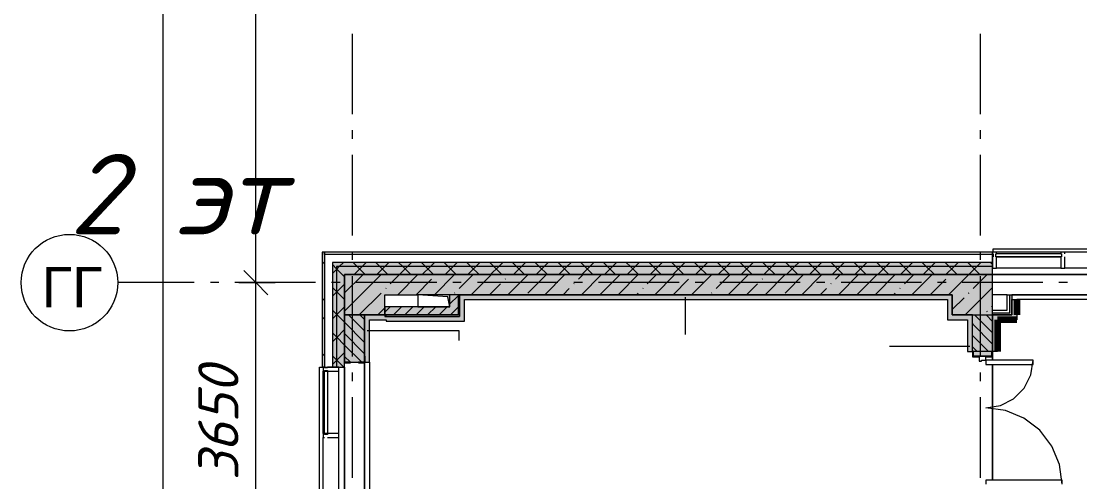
# Model space of a CAD drawing. Header units: millimetres. Extents: x -537608 to 253996, y -217170 to 186033.
# Drawn here: x -372379 to -359227, y -9226 to -3501 of the extents above; entities that cross this region are included whole.
import ezdxf

# ---------------------------------------------------------------- set-up
doc = ezdxf.new("R2010")
doc.units = ezdxf.units.MM
doc.layers.add('16) Лак 1.6м', color=160, linetype='Continuous', lineweight=90)
doc.layers.add('PDF _Геометрия', color=7, linetype='Continuous')
doc.layers.add('PDF _Текст', color=7, linetype='Continuous')
doc.layers.add('PDF _Сплошная заливка', color=7, linetype='Continuous', true_color=0xffffff)
doc.styles.add('PDF ArialMT', font='arial.ttf')
doc.styles.add('PDF ISOCPEUR Italic', font='isocpeui.ttf')

msp = doc.modelspace()

# ---------------------------------------------------------------- hatches: boundary and pattern name
at = {"layer": 'PDF _Сплошная заливка', "transparency": 33554559}
h = msp.add_hatch(color=256, dxfattribs=at)
h.paths.add_polyline_path([(-368638.3734, -56550.6701), (-368611.3754, -56550.6701), (-368611.3754, -47300.6435), (-368638.3734, -47300.6435), (-368638.3734, -56450.6697)], flags=0)
h.paths.add_polyline_path([(-368611.3754, -45600.6428), (-368611.3754, -42500.6661), (-368638.3734, -42500.6661), (-368638.3734, -45600.6428)], flags=0)
h.paths.add_polyline_path([(-368638.3734, -40800.6653), (-368611.3754, -40800.6653), (-368611.3754, -39350.6655), (-368638.3734, -39350.6655), (-368638.3734, -39616.9451)], flags=0)
h.paths.add_polyline_path([(-368638.3734, -37650.6648), (-368611.3754, -37650.6648), (-368611.3754, -36500.6663), (-368638.3734, -36500.6663), (-368638.3734, -36769.0084)], flags=0)
h.paths.add_polyline_path([(-368638.3734, -34800.6655), (-368611.3754, -34800.6655), (-368611.3754, -33500.6643), (-368638.3734, -33500.6643), (-368638.3734, -33921.0738)], flags=0)
h.paths.add_polyline_path([(-368638.3734, -31800.6634), (-368611.3754, -31800.6634), (-368611.3754, -30500.6644), (-368638.3734, -30500.6644), (-368638.3734, -31073.1392)], flags=0)
h.paths.add_polyline_path([(-368611.3754, -28800.6635), (-368611.3754, -27500.6645), (-368638.3734, -27500.6645), (-368638.3734, -28800.6635)], flags=0)
h.paths.add_polyline_path([(-368638.3734, -25800.6636), (-368611.3754, -25800.6636), (-368611.3754, -24500.6624), (-368638.3734, -24500.6624), (-368638.3734, -25377.2701)], flags=0)
h.paths.add_polyline_path([(-368638.3734, -22800.6616), (-368611.3754, -22800.6616), (-368611.3754, -21500.663), (-368638.3734, -21500.663), (-368638.3734, -22529.3344)], flags=0)
h.paths.add_polyline_path([(-368611.3754, -19800.6617), (-368611.3754, -18640.6622), (-368638.3734, -18640.6622), (-368638.3734, -19800.6617)], flags=0)
h.paths.add_polyline_path([(-368611.3754, -16800.6604), (-368611.3754, -15400.66), (-368638.3734, -15400.66), (-368638.3734, -16800.6604)], flags=0)
h.paths.add_polyline_path([(-368638.3734, -13700.6603), (-368611.3754, -13700.6603), (-368611.3754, -12500.6598), (-368638.3734, -12500.6598), (-368638.3734, -12561.5611)], flags=0)
h.paths.add_polyline_path([(-368638.3734, -10800.6587), (-368611.3754, -10800.6587), (-368611.3754, -9500.6585), (-368638.3734, -9500.6585), (-368638.3734, -9713.6267)], flags=0)
h.paths.add_polyline_path([(-368638.3734, -7800.6572), (-368611.3754, -7800.6572), (-368611.3754, -6373.658), (-368638.3734, -6373.658), (-368638.3734, -6865.691)], flags=0)
h = msp.add_hatch(color=256, dxfattribs=at)
h.paths.add_polyline_path([(-368511.375, -56400.6696), (-368461.3748, -56400.6696), (-368461.3748, -47300.6435), (-368511.375, -47300.6435), (-368511.375, -56300.6691)], flags=0)
h.paths.add_polyline_path([(-368461.3748, -45600.6428), (-368461.3748, -42500.6661), (-368511.375, -42500.6661), (-368511.375, -45600.6428)], flags=0)
h.paths.add_polyline_path([(-368461.3748, -40800.6653), (-368461.3748, -39350.6655), (-368511.375, -39350.6655), (-368511.375, -40800.6653)], flags=0)
h.paths.add_polyline_path([(-368461.3748, -37650.6648), (-368461.3748, -36500.6663), (-368511.375, -36500.6663), (-368511.375, -37650.6648)], flags=0)
h.paths.add_polyline_path([(-368461.3748, -34800.6655), (-368461.3748, -33500.6643), (-368511.375, -33500.6643), (-368511.375, -34800.6655)], flags=0)
h.paths.add_polyline_path([(-368461.3748, -31800.6634), (-368461.3748, -30500.6644), (-368511.375, -30500.6644), (-368511.375, -31800.6634)], flags=0)
h.paths.add_polyline_path([(-368461.3748, -28800.6635), (-368461.3748, -27500.6645), (-368511.375, -27500.6645), (-368511.375, -28800.6635)], flags=0)
h.paths.add_polyline_path([(-368461.3748, -25800.6636), (-368461.3748, -24500.6624), (-368511.375, -24500.6624), (-368511.375, -25800.6636)], flags=0)
h.paths.add_polyline_path([(-368511.375, -22800.6616), (-368461.3748, -22800.6616), (-368461.3748, -21500.663), (-368511.375, -21500.663), (-368511.375, -22529.3344)], flags=0)
h.paths.add_polyline_path([(-368511.375, -19800.6617), (-368461.3748, -19800.6617), (-368461.3748, -18640.6622), (-368511.375, -18640.6622), (-368511.375, -19681.3998)], flags=0)
h.paths.add_polyline_path([(-368511.375, -16800.6604), (-368461.3748, -16800.6604), (-368461.3748, -15400.66), (-368511.375, -15400.66), (-368511.375, -15409.4968)], flags=0)
h.paths.add_polyline_path([(-368511.375, -13700.6603), (-368461.3748, -13700.6603), (-368461.3748, -12500.6598), (-368511.375, -12500.6598), (-368511.375, -12561.5611)], flags=0)
h.paths.add_polyline_path([(-368511.375, -10800.6587), (-368461.3748, -10800.6587), (-368461.3748, -9500.6585), (-368511.375, -9500.6585), (-368511.375, -9713.6267)], flags=0)
h.paths.add_polyline_path([(-368511.375, -7800.6572), (-368461.3748, -7800.6572), (-368461.3748, -6500.6571), (-368511.375, -6500.6571), (-368511.375, -6865.691)], flags=0)
h = msp.add_hatch(color=256, dxfattribs=at)
h.paths.add_polyline_path([(-342261.3661, -6550.6573), (-342211.3659, -6550.6573), (-342211.3659, -6500.6571), (-350111.3653, -6500.6571), (-350111.3653, -6550.6573), (-343207.736, -6550.6573)], flags=0)
h.paths.add_polyline_path([(-351111.3695, -6550.6573), (-351111.3695, -6500.6571), (-352446.3735, -6500.6571), (-352446.3735, -6550.6573), (-351168.5261, -6550.6573)], flags=0)
h.paths.add_polyline_path([(-360311.3744, -6550.6573), (-360311.3744, -6500.6571), (-368461.3748, -6500.6571), (-368461.3748, -6550.6573), (-363319.2067, -6550.6573)], flags=0)
h = msp.add_hatch(color=256, dxfattribs=at)
h.paths.add_polyline_path([(-368361.3744, -56300.6691), (-368361.3744, -47300.6435), (-368461.3748, -47300.6435), (-368461.3748, -56300.6691)], flags=0)
h.paths.add_polyline_path([(-368361.3744, -45600.6428), (-368361.3744, -42500.6661), (-368461.3748, -42500.6661), (-368461.3748, -45600.6428)], flags=0)
h.paths.add_polyline_path([(-368361.3744, -40800.6653), (-368361.3744, -39350.6655), (-368461.3748, -39350.6655), (-368461.3748, -40800.6653)], flags=0)
h.paths.add_polyline_path([(-368361.3744, -37650.6648), (-368361.3744, -36500.6663), (-368461.3748, -36500.6663), (-368461.3748, -37650.6648)], flags=0)
h.paths.add_polyline_path([(-368361.3744, -34800.6655), (-368361.3744, -33500.6643), (-368461.3748, -33500.6643), (-368461.3748, -34800.6655)], flags=0)
h.paths.add_polyline_path([(-368361.3744, -31800.6634), (-368361.3744, -30500.6644), (-368461.3748, -30500.6644), (-368461.3748, -31800.6634)], flags=0)
h.paths.add_polyline_path([(-368361.3744, -28800.6635), (-368361.3744, -27500.6645), (-368461.3748, -27500.6645), (-368461.3748, -28800.6635)], flags=0)
h.paths.add_polyline_path([(-368361.3744, -25800.6636), (-368361.3744, -24500.6624), (-368461.3748, -24500.6624), (-368461.3748, -25800.6636)], flags=0)
h.paths.add_polyline_path([(-368461.3748, -22800.6616), (-368361.3744, -22800.6616), (-368361.3744, -21500.663), (-368461.3748, -21500.663), (-368461.3748, -22529.3344)], flags=0)
h.paths.add_polyline_path([(-368461.3748, -19800.6617), (-368361.3744, -19800.6617), (-368361.3744, -18640.6622), (-368461.3748, -18640.6622), (-368461.3748, -19681.3998)], flags=0)
h.paths.add_polyline_path([(-368361.3744, -16800.6604), (-368361.3744, -15400.66), (-368461.3748, -15400.66), (-368461.3748, -16800.6604)], flags=0)
h.paths.add_polyline_path([(-368461.3748, -13700.6603), (-368361.3744, -13700.6603), (-368361.3744, -12500.6598), (-368461.3748, -12500.6598), (-368461.3748, -12561.5611)], flags=0)
h.paths.add_polyline_path([(-368361.3744, -10800.6587), (-368361.3744, -9500.6585), (-368461.3748, -9500.6585), (-368461.3748, -10800.6587)], flags=0)
h.paths.add_polyline_path([(-368461.3748, -7800.6572), (-368361.3744, -7800.6572), (-368361.3744, -6550.6573), (-368461.3748, -6550.6573), (-368461.3748, -6865.691)], flags=0)
h = msp.add_hatch(color=256, dxfattribs=at)
h.paths.add_polyline_path([(-342361.3666, -6650.6577), (-342261.3661, -6650.6577), (-342261.3661, -6550.6573), (-350111.3653, -6550.6573), (-350111.3653, -6650.6577), (-343207.736, -6650.6577)], flags=0)
h.paths.add_polyline_path([(-351811.3725, -6650.6577), (-351111.3695, -6650.6577), (-351111.3695, -6550.6573), (-352446.3735, -6550.6573), (-352446.3735, -6650.6577), (-352425.4899, -6650.6577)], flags=0)
h.paths.add_polyline_path([(-360311.3744, -6650.6577), (-360311.3744, -6550.6573), (-368361.3744, -6550.6573), (-368361.3744, -6650.6577), (-363319.2067, -6650.6577)], flags=0)
for points in [[(-368347.0787, -7150.6582), (-367861.3722, -7150.6582), (-367861.3722, -6650.6577), (-368361.3744, -6650.6577), (-368361.3744, -7150.6582)], [(-361643.2523, -6900.6582), (-360811.3679, -6900.6582), (-360811.3679, -6650.6577), (-367861.3722, -6650.6577), (-367861.3722, -6900.6582), (-363319.2067, -6900.6582)], [(-360805.2708, -7150.6582), (-360311.3744, -7150.6582), (-360311.3744, -6650.6577), (-360811.3679, -6650.6577), (-360811.3679, -7150.6582)], [(-366951.37, -7150.6582), (-366951.37, -6900.6582), (-367051.3705, -6900.6582), (-367051.3705, -7150.6582), (-367028.9281, -7150.6582)], [(-367509.0972, -7150.6582), (-367051.3705, -7150.6582), (-367051.3705, -7050.6578), (-367861.3722, -7050.6578), (-367861.3722, -7150.6582)], [(-366951.37, -7170.6581), (-366951.37, -7150.6582), (-367861.3722, -7150.6582), (-367861.3722, -7170.6581), (-367051.3705, -7170.6581)]]:
    msp.add_hatch(color=256, dxfattribs=at).paths.add_polyline_path(points)
at = {"layer": 'PDF _Сплошная заливка', "true_color": 0xff7d7d, "transparency": 33554559}
for points in [[(-360871.375, -6960.6578), (-360811.3679, -6960.6578), (-360811.3679, -6900.6582), (-366931.3734, -6900.6582), (-366931.3734, -6960.6578), (-361643.2523, -6960.6578)], [(-367843.873, -7230.6577), (-366871.3748, -7230.6577), (-366871.3748, -7170.6581), (-367843.873, -7170.6581), (-367843.873, -7210.6584)], [(-360621.374, -7210.6584), (-360561.3754, -7210.6584), (-360561.3754, -7150.6582), (-360811.3679, -7150.6582), (-360811.3679, -7210.6584), (-360805.2708, -7210.6584)]]:
    msp.add_hatch(color=11, dxfattribs=at).paths.add_polyline_path(points)
at = {"layer": 'PDF _Сплошная заливка', "transparency": 33554559}
h = msp.add_hatch(color=256, dxfattribs=at)
h.paths.add_polyline_path([(-368361.3744, -48560.6688), (-368111.3732, -48560.6688), (-368111.3732, -48550.6683), (-368361.3744, -48550.6683)], flags=0)
h.paths.add_polyline_path([(-368361.3744, -48050.6683), (-368111.3732, -48050.6683), (-368111.3732, -47360.6679), (-368361.3744, -47360.6679)], flags=0)
h.paths.add_polyline_path([(-368361.3744, -45540.6679), (-368111.3732, -45540.6679), (-368111.3732, -44200.6669), (-368361.3744, -44200.6669), (-368361.3744, -45312.8143)], flags=0)
h.paths.add_polyline_path([(-368111.3732, -44165.6663), (-368111.3732, -42560.6668), (-368361.3744, -42560.6668), (-368361.3744, -44165.6663), (-368347.0787, -44165.6663)], flags=0)
h.paths.add_polyline_path([(-368361.3744, -40740.6668), (-368111.3732, -40740.6668), (-368111.3732, -39410.6663), (-368361.3744, -39410.6663), (-368361.3744, -39616.9451)], flags=0)
h.paths.add_polyline_path([(-368361.3744, -37590.6662), (-368111.3732, -37590.6662), (-368111.3732, -36560.6648), (-368361.3744, -36560.6648), (-368361.3744, -36769.0084)], flags=0)
h.paths.add_polyline_path([(-368361.3744, -34740.6648), (-368111.3732, -34740.6648), (-368111.3732, -33560.6649), (-368361.3744, -33560.6649), (-368361.3744, -33921.0738)], flags=0)
h.paths.add_polyline_path([(-368111.3732, -31740.6649), (-368111.3732, -30560.665), (-368361.3744, -30560.665), (-368361.3744, -31740.6649), (-368347.0787, -31740.6649)], flags=0)
h.paths.add_polyline_path([(-368111.3732, -28740.665), (-368111.3732, -27560.663), (-368361.3744, -27560.663), (-368361.3744, -28740.665), (-368347.0787, -28740.665)], flags=0)
h.paths.add_polyline_path([(-368111.3732, -25740.6629), (-368111.3732, -24560.6631), (-368361.3744, -24560.6631), (-368361.3744, -25740.6629), (-368347.0787, -25740.6629)], flags=0)
h.paths.add_polyline_path([(-368111.3732, -22740.662), (-368111.3732, -22150.6621), (-368361.3744, -22150.6621), (-368361.3744, -22740.662), (-368347.0787, -22740.662)], flags=0)
h.paths.add_polyline_path([(-368361.3744, -21650.6621), (-368111.3732, -21650.6621), (-368111.3732, -21560.6616), (-368361.3744, -21560.6616)], flags=0)
h.paths.add_polyline_path([(-368361.3744, -19740.6621), (-368111.3732, -19740.6621), (-368111.3732, -19150.661), (-368361.3744, -19150.661), (-368361.3744, -19681.3998)], flags=0)
h.paths.add_polyline_path([(-368111.3732, -18650.6605), (-368111.3732, -18560.6611), (-368361.3744, -18560.6611), (-368361.3744, -18650.6605), (-368323.2412, -18650.6605)], flags=0)
h.paths.add_polyline_path([(-368111.3732, -16740.6608), (-368111.3732, -16151.0078), (-368361.3744, -16151.0078), (-368361.3744, -16740.6608), (-368347.0787, -16740.6608)], flags=0)
h.paths.add_polyline_path([(-368111.3732, -15651.0081), (-368111.3732, -15520.6607), (-368361.3744, -15520.6607), (-368361.3744, -15651.0081), (-368314.1729, -15651.0081)], flags=0)
h.paths.add_polyline_path([(-368347.0787, -15485.6612), (-368111.3732, -15485.6612), (-368111.3732, -15460.6611), (-368361.3744, -15460.6611), (-368361.3744, -15485.6612)], flags=0)
h.paths.add_polyline_path([(-368347.0787, -13640.6599), (-368111.3732, -13640.6599), (-368111.3732, -12560.6594), (-368361.3744, -12561.5611), (-368361.3744, -13640.6599)], flags=0)
h.paths.add_polyline_path([(-368347.0787, -10740.6591), (-368111.3732, -10740.6591), (-368111.3732, -10035.6594), (-368361.3744, -10035.6594), (-368361.3744, -10740.6591)], flags=0)
h.paths.add_polyline_path([(-368361.3744, -10000.6582), (-368111.3732, -10000.6582), (-368111.3732, -9560.659), (-368361.3744, -9560.659), (-368361.3744, -9713.6267)], flags=0)
h.paths.add_polyline_path([(-368111.3732, -7740.6576), (-368111.3732, -7150.6582), (-368361.3744, -7150.6582), (-368361.3744, -7740.6576), (-368347.0787, -7740.6576)], flags=0)
at = {"layer": 'PDF _Сплошная заливка', "true_color": 0xff7d7d, "transparency": 33554559}
h = msp.add_hatch(color=11, dxfattribs=at)
h.paths.add_polyline_path([(-360621.374, -9807.7011), (-360561.3754, -9807.7011), (-360561.3754, -9365.6586), (-360621.374, -9365.6586), (-360621.374, -9747.7007)], flags=0)
h.paths.add_polyline_path([(-360561.3754, -7605.6587), (-360561.3754, -7210.6584), (-360621.374, -7210.6584), (-360621.374, -7605.6587)], flags=0)
at = {"layer": 'PDF _Сплошная заливка', "transparency": 33554559}
h = msp.add_hatch(color=256, dxfattribs=at)
h.paths.add_polyline_path([(-360476.3682, -44350.6675), (-360311.3744, -44350.6675), (-360311.3744, -44200.6669), (-360561.3754, -44200.6669), (-360561.3754, -44350.6675)], flags=0)
h.paths.add_polyline_path([(-360396.373, -43500.6661), (-360311.3744, -43500.6661), (-360311.3744, -43305.6665), (-360561.3754, -43305.6665), (-360561.3754, -43500.6661), (-360476.3682, -43500.6661)], flags=0)
h.paths.add_polyline_path([(-360311.3744, -42605.6679), (-360311.3744, -41814.6659), (-360561.3754, -41814.6659), (-360561.3754, -42605.6679), (-360396.373, -42605.6679)], flags=0)
h.paths.add_polyline_path([(-360386.28, -40614.6673), (-360311.3744, -40614.6673), (-360311.3744, -40450.666), (-360561.3754, -40450.666), (-360561.3754, -40614.6673)], flags=0)
h.paths.add_polyline_path([(-360561.3754, -39950.666), (-360311.3744, -39950.666), (-360311.3744, -38814.666), (-360561.3754, -38814.666), (-360561.3754, -39616.9451)], flags=0)
h.paths.add_polyline_path([(-360476.3682, -38114.6652), (-360311.3744, -38114.6652), (-360311.3744, -37935.6664), (-360561.3754, -37935.6664), (-360561.3754, -38114.6652)], flags=0)
h.paths.add_polyline_path([(-360561.3754, -37235.6656), (-360311.3744, -37235.6656), (-360311.3744, -37150.6648), (-360561.3754, -37150.6648), (-360561.3754, -37155.6661)], flags=0)
h.paths.add_polyline_path([(-360381.3713, -34890.6654), (-360311.3744, -34888.6653), (-360311.3744, -31150.6649), (-360561.3754, -31150.6649), (-360559.3689, -34888.6653), (-360491.37, -34890.6654)], flags=0)
h.paths.add_polyline_path([(-360311.3744, -30650.665), (-360311.3744, -28150.6629), (-360561.3754, -28150.6629), (-360561.3754, -30650.665)], flags=0)
h.paths.add_polyline_path([(-360311.3744, -27650.6629), (-360311.3744, -22150.6621), (-360561.3754, -22150.6621), (-360561.3754, -27650.6629), (-360441.1028, -27650.6629)], flags=0)
h.paths.add_polyline_path([(-360311.3744, -21650.6621), (-360311.3744, -19150.661), (-360561.3754, -19150.661), (-360561.3754, -21650.6621), (-360528.5731, -21650.6621)], flags=0)
h.paths.add_polyline_path([(-360551.3685, -16890.6606), (-360311.3744, -16888.6605), (-360311.3744, -16151.0078), (-360561.3754, -16151.0078), (-360559.3689, -16888.6605), (-360551.3685, -16888.6605)], flags=0)
h.paths.add_polyline_path([(-360311.3744, -15651.0081), (-360311.3744, -10650.6589), (-360561.3754, -10650.6589), (-360561.3754, -15651.0081)], flags=0)
h.paths.add_polyline_path([(-360311.3744, -10150.6589), (-360313.3724, -9367.6587), (-360561.3754, -9367.6587), (-360561.3754, -10150.6589)], flags=0)
h.paths.add_polyline_path([(-360491.37, -7605.6587), (-360311.3744, -7603.6576), (-360311.3744, -7150.6582), (-360561.3754, -7150.6582), (-360559.3689, -7603.6576), (-360551.3685, -7605.6587)], flags=0)
at = {"layer": 'PDF _Сплошная заливка', "true_color": 0xff7d7d, "transparency": 33554559}
h = msp.add_hatch(color=11, dxfattribs=at)
h.paths.add_polyline_path([(-360311.3744, -18740.661), (-360251.3758, -18740.661), (-360251.3758, -18650.6605), (-360311.3744, -18650.6605)], flags=0)
h.paths.add_polyline_path([(-360251.3758, -16890.6606), (-360251.3758, -9365.6586), (-360311.3744, -9365.6586), (-360311.3744, -16890.6606)], flags=0)
h.paths.add_polyline_path([(-360311.3744, -7605.6587), (-360251.3758, -7605.6587), (-360251.3758, -7150.6582), (-360311.3744, -7150.6582), (-360311.3744, -7577.6752)], flags=0)

# ---------------------------------------------------------------- linework, layer by layer
at = {"layer": '16) Лак 1.6м'}
for p, q in [((-360010.2536, -6960.6578), (-360010.2536, -7150.6582)), ((-360010.2536, -7210.6584), (-360251.3758, -7210.6584)), ((-360251.3758, -7210.6584), (-360251.3758, -7605.6587))]:
    msp.add_line(p, q, dxfattribs=at)
at = {"layer": 'PDF _Геометрия', "lineweight": 9}
for p, q in [((-370615.5866, -56440.6714), (-370615.5866, 31439.3502)), ((-369463.377, -6750.6576), (-369463.377, 899.3449)), ((-368611.3754, -6373.658), (-368638.3734, -6373.658)), ((-368638.3734, -6373.658), (-368638.3734, -7800.6572)), ((-368511.375, -6373.658), (-368611.3754, -6373.658)), ((-368611.3754, -6400.6582), (-368611.3754, -6373.658)), ((-368611.3754, -6373.658), (-368611.3754, -6400.6582)), ((-368511.375, -6400.6582), (-368611.3754, -6400.6582)), ((-368611.3754, -6400.6582), (-368611.3754, -7800.6572)), ((-368461.3748, -6373.658), (-368511.375, -6373.658)), ((-368361.3744, -6400.6582), (-368511.375, -6400.6582)), ((-368361.3744, -6373.658), (-368461.3748, -6373.658)), ((-360311.3744, -6373.658), (-368361.3744, -6373.658)), ((-360311.3744, -6400.6582), (-368361.3744, -6400.6582)), ((-360311.3744, -6400.6582), (-360311.3744, -6373.658)), ((-360261.3742, -6373.658), (-360311.3744, -6373.658)), ((-360311.3744, -6373.658), (-360311.3744, -6390.6572)), ((-360311.3744, -6390.6572), (-360301.3675, -6390.6572)), ((-360311.3744, -6500.6571), (-360311.3744, -6400.6582)), ((-360301.3675, -6430.6575), (-360311.3744, -6430.6575)), ((-360311.3744, -6430.6575), (-360311.3744, -6570.6577)), ((-360301.3675, -6390.6572), (-360301.3675, -6430.6575)), ((-360271.3725, -6390.6572), (-360261.3742, -6390.6572)), ((-360271.3725, -6430.6575), (-360271.3725, -6390.6572)), ((-360261.3742, -6430.6575), (-360271.3725, -6430.6575)), ((-359462.4817, -6373.658), (-360261.3742, -6373.658)), ((-360261.3742, -6390.6572), (-360261.3742, -6373.658)), ((-359462.4817, -6390.6572), (-360261.3742, -6390.6572)), ((-360261.3742, -6570.6577), (-360261.3742, -6430.6575)), ((-359412.4815, -6373.658), (-359462.4817, -6373.658)), ((-359462.4817, -6373.658), (-359462.4817, -6390.6572)), ((-359462.4817, -6390.6572), (-359452.4834, -6390.6572)), ((-359452.4834, -6430.6575), (-359462.4817, -6430.6575)), ((-359462.4817, -6430.6575), (-359462.4817, -6570.6577)), ((-359452.4834, -6390.6572), (-359452.4834, -6430.6575)), ((-358588.5974, -6373.658), (-359412.4815, -6373.658)), ((-359412.4815, -6390.6572), (-359412.4815, -6373.658)), ((-359412.4815, -6570.6577), (-359412.4815, -6430.6575)), ((-368461.3748, -6500.6571), (-368511.375, -6500.6571)), ((-368511.375, -6500.6571), (-368511.375, -7800.6572)), ((-368461.3748, -6576.8651), (-368511.375, -6526.8649)), ((-368361.3744, -6500.6571), (-368461.3748, -6500.6571)), ((-368461.3748, -6585.6971), (-368426.3333, -6550.6573)), ((-368361.3744, -6550.6573), (-368461.3748, -6550.6573)), ((-368461.3748, -6550.6573), (-368461.3748, -7800.6572)), ((-368426.3333, -6550.6573), (-368376.3331, -6500.6571)), ((-360311.3744, -6500.6571), (-368361.3744, -6500.6571)), ((-360311.3744, -6550.6573), (-368361.3744, -6550.6573)), ((-368204.7426, -6550.6573), (-368254.7428, -6500.6571)), ((-368243.4958, -6650.6577), (-368143.4954, -6550.6573)), ((-368104.7421, -6650.6577), (-368204.7426, -6550.6573)), ((-368143.4954, -6550.6573), (-368093.4952, -6500.6571)), ((-367921.896, -6550.6573), (-367971.8963, -6500.6571)), ((-367960.6492, -6650.6577), (-367860.6488, -6550.6573)), ((-367821.8956, -6650.6577), (-367921.896, -6550.6573)), ((-367860.6488, -6550.6573), (-367810.6486, -6500.6571)), ((-367639.0495, -6550.6573), (-367689.0497, -6500.6571)), ((-367677.8027, -6650.6577), (-367577.8023, -6550.6573)), ((-367539.0491, -6650.6577), (-367639.0495, -6550.6573)), ((-367577.8023, -6550.6573), (-367527.8021, -6500.6571)), ((-367356.2116, -6550.6573), (-367406.2118, -6500.6571)), ((-367394.9647, -6650.6577), (-367294.9644, -6550.6573)), ((-367256.2111, -6650.6577), (-367356.2116, -6550.6573)), ((-367294.9644, -6550.6573), (-367244.9642, -6500.6571)), ((-367073.3651, -6550.6573), (-367123.3653, -6500.6571)), ((-367112.1182, -6650.6577), (-367012.1178, -6550.6573)), ((-366973.3646, -6650.6577), (-367073.3651, -6550.6573)), ((-367012.1178, -6550.6573), (-366962.1176, -6500.6571)), ((-366790.5271, -6550.6573), (-366840.5273, -6500.6571)), ((-366829.2803, -6650.6577), (-366729.2799, -6550.6573)), ((-366690.5267, -6650.6577), (-366790.5271, -6550.6573)), ((-366729.2799, -6550.6573), (-366679.2797, -6500.6571)), ((-366507.6806, -6550.6573), (-366557.6808, -6500.6571)), ((-366546.4337, -6650.6577), (-366446.4333, -6550.6573)), ((-366407.6801, -6650.6577), (-366507.6806, -6550.6573)), ((-366446.4333, -6550.6573), (-366396.4331, -6500.6571)), ((-366224.8427, -6550.6573), (-366274.8429, -6500.6571)), ((-366263.5958, -6650.6577), (-366163.5954, -6550.6573)), ((-366124.8422, -6650.6577), (-366224.8427, -6550.6573)), ((-366163.5954, -6550.6573), (-366113.5952, -6500.6571)), ((-365941.9961, -6550.6573), (-365991.9963, -6500.6571)), ((-365980.7493, -6650.6577), (-365880.7488, -6550.6573)), ((-365841.9957, -6650.6577), (-365941.9961, -6550.6573)), ((-365880.7488, -6550.6573), (-365830.7486, -6500.6571)), ((-365659.1496, -6550.6573), (-365709.1498, -6500.6571)), ((-365697.9027, -6650.6577), (-365597.9023, -6550.6573)), ((-365559.1578, -6650.6577), (-365659.1496, -6550.6573)), ((-365597.9023, -6550.6573), (-365547.9107, -6500.6571)), ((-365376.3117, -6550.6573), (-365426.3119, -6500.6571)), ((-365415.0648, -6650.6577), (-365315.0644, -6550.6573)), ((-365276.3112, -6650.6577), (-365376.3117, -6550.6573)), ((-365315.0644, -6550.6573), (-365265.0641, -6500.6571)), ((-365093.4651, -6550.6573), (-365143.4653, -6500.6571)), ((-365132.2183, -6650.6577), (-365032.2178, -6550.6573)), ((-364993.4647, -6650.6577), (-365093.4651, -6550.6573)), ((-365032.2178, -6550.6573), (-364982.2176, -6500.6571)), ((-364810.6272, -6550.6573), (-364860.6274, -6500.6571)), ((-364849.3803, -6650.6577), (-364749.3799, -6550.6573)), ((-364710.6268, -6650.6577), (-364810.6272, -6550.6573)), ((-364749.3799, -6550.6573), (-364699.3797, -6500.6571)), ((-364527.7806, -6550.6573), (-364577.7808, -6500.6571)), ((-364566.5338, -6650.6577), (-364466.5334, -6550.6573)), ((-364427.7802, -6650.6577), (-364527.7806, -6550.6573)), ((-364466.5334, -6550.6573), (-364416.5331, -6500.6571)), ((-364244.9427, -6550.6573), (-364294.9429, -6500.6571)), ((-364283.6959, -6650.6577), (-364183.6954, -6550.6573)), ((-364144.9423, -6650.6577), (-364244.9427, -6550.6573)), ((-364183.6954, -6550.6573), (-364133.6952, -6500.6571)), ((-363962.0961, -6550.6573), (-364012.0963, -6500.6571)), ((-364000.8493, -6650.6577), (-363900.8489, -6550.6573)), ((-363862.0957, -6650.6577), (-363962.0961, -6550.6573)), ((-363900.8489, -6550.6573), (-363850.8487, -6500.6571)), ((-363679.2582, -6550.6573), (-363729.2584, -6500.6571)), ((-363718.0114, -6650.6577), (-363618.011, -6550.6573)), ((-363579.2578, -6650.6577), (-363679.2582, -6550.6573)), ((-363618.011, -6550.6573), (-363568.0108, -6500.6571)), ((-363396.4116, -6550.6573), (-363446.4119, -6500.6571)), ((-363435.1649, -6650.6577), (-363335.1644, -6550.6573)), ((-363296.4113, -6650.6577), (-363396.4116, -6550.6573)), ((-363335.1644, -6550.6573), (-363285.1642, -6500.6571)), ((-363113.5651, -6550.6573), (-363163.5653, -6500.6571)), ((-363152.3183, -6650.6577), (-363052.3179, -6550.6573)), ((-363013.5647, -6650.6577), (-363113.5651, -6550.6573)), ((-363052.3179, -6550.6573), (-363002.3177, -6500.6571)), ((-362830.7272, -6550.6573), (-362880.7274, -6500.6571)), ((-362869.4804, -6650.6577), (-362769.48, -6550.6573)), ((-362730.7268, -6650.6577), (-362830.7272, -6550.6573)), ((-362769.48, -6550.6573), (-362719.4798, -6500.6571)), ((-362547.8807, -6550.6573), (-362597.8809, -6500.6571)), ((-362586.6339, -6650.6577), (-362486.6334, -6550.6573)), ((-362447.8802, -6650.6577), (-362547.8807, -6550.6573)), ((-362486.6334, -6550.6573), (-362436.6332, -6500.6571)), ((-362265.0427, -6550.6573), (-362315.0429, -6500.6571)), ((-362303.7959, -6650.6577), (-362203.7955, -6550.6573)), ((-362165.0423, -6650.6577), (-362265.0427, -6550.6573)), ((-362203.7955, -6550.6573), (-362153.7953, -6500.6571)), ((-361982.1962, -6550.6573), (-362032.1964, -6500.6571)), ((-362020.9494, -6650.6577), (-361920.949, -6550.6573)), ((-361882.1957, -6650.6577), (-361982.1962, -6550.6573)), ((-361920.949, -6550.6573), (-361870.9488, -6500.6571)), ((-361699.3583, -6550.6573), (-361749.3585, -6500.6571)), ((-361738.1114, -6650.6577), (-361638.1111, -6550.6573)), ((-361599.3578, -6650.6577), (-361699.3583, -6550.6573)), ((-361638.1111, -6550.6573), (-361588.1108, -6500.6571)), ((-361416.5117, -6550.6573), (-361466.512, -6500.6571)), ((-361455.2649, -6650.6577), (-361355.2645, -6550.6573)), ((-361316.5113, -6650.6577), (-361416.5117, -6550.6573)), ((-361355.2645, -6550.6573), (-361305.2643, -6500.6571)), ((-361133.6652, -6550.6573), (-361183.6654, -6500.6571)), ((-361172.4183, -6650.6577), (-361072.4179, -6550.6573)), ((-361033.6734, -6650.6577), (-361133.6652, -6550.6573)), ((-361072.4179, -6550.6573), (-361022.4264, -6500.6571)), ((-360850.8273, -6550.6573), (-360900.8275, -6500.6571)), ((-360889.5804, -6650.6577), (-360789.58, -6550.6573)), ((-360750.8268, -6650.6577), (-360850.8273, -6550.6573)), ((-360789.58, -6550.6573), (-360739.5798, -6500.6571)), ((-360567.9807, -6550.6573), (-360617.981, -6500.6571)), ((-360606.7339, -6650.6577), (-360506.7334, -6550.6573)), ((-360467.9803, -6650.6577), (-360567.9807, -6550.6573)), ((-360506.7334, -6550.6573), (-360456.7333, -6500.6571)), ((-360311.3744, -6524.4273), (-360335.143, -6500.6571)), ((-360311.3744, -6550.6573), (-360311.3744, -6500.6571)), ((-360311.3744, -6650.6577), (-360311.3744, -6550.6573)), ((-360311.3744, -6570.6577), (-360261.3742, -6570.6577)), ((-359462.4817, -6570.6577), (-360261.3742, -6570.6577)), ((-359462.4817, -6570.6577), (-359412.4815, -6570.6577)), ((-358588.5974, -6570.6577), (-359412.4815, -6570.6577)), ((-368511.375, -6635.6973), (-368461.3748, -6585.6971)), ((-368361.3744, -6676.8667), (-368461.3748, -6576.8651)), ((-368361.3744, -7106.2261), (-367905.8092, -6650.6577)), ((-368361.3744, -7800.6572), (-368361.3744, -6650.6577)), ((-368361.3744, -6650.6577), (-360311.3744, -6650.6577)), ((-367861.3722, -6650.6577), (-368361.3744, -6650.6577)), ((-368361.3744, -6650.6577), (-368361.3744, -7150.6582)), ((-368361.3744, -6878.127), (-368135.3313, -6652.0878)), ((-360811.3679, -6650.6577), (-367861.3722, -6650.6577)), ((-367793.1839, -6766.1373), (-367677.708, -6650.6577)), ((-367699.6078, -6900.6582), (-367449.6067, -6650.6577)), ((-367243.414, -6900.6582), (-366993.4129, -6650.6577)), ((-367222.9437, -6652.0878), (-367221.5141, -6650.6577)), ((-366937.815, -6823.1621), (-366765.3117, -6650.6577)), ((-366787.2116, -6900.6582), (-366537.2105, -6650.6577)), ((-366367.5663, -6709.112), (-366362.8298, -6704.3712)), ((-366331.0178, -6900.6582), (-366081.0167, -6650.6577)), ((-366310.5474, -6652.0878), (-366309.1179, -6650.6577)), ((-366082.4462, -6880.1858), (-365852.9155, -6650.6577)), ((-365874.8239, -6900.6582), (-365624.8229, -6650.6577)), ((-365455.1787, -6709.112), (-365396.7216, -6650.6577)), ((-365418.6215, -6900.6582), (-365168.6204, -6650.6577)), ((-365190.5203, -6900.6582), (-364941.9574, -6652.0878)), ((-364962.4276, -6900.6582), (-364712.4266, -6650.6577)), ((-364599.8099, -6766.1373), (-364484.3254, -6650.6577)), ((-364506.2253, -6900.6582), (-364256.2328, -6650.6577)), ((-364050.0314, -6900.6582), (-363800.0304, -6650.6577)), ((-364029.5611, -6652.0878), (-364028.1315, -6650.6577)), ((-363744.4325, -6823.1621), (-363571.9292, -6650.6577)), ((-363593.8376, -6900.6582), (-363343.8365, -6650.6577)), ((-363174.1923, -6709.112), (-363169.4472, -6704.3712)), ((-363137.6352, -6900.6582), (-362887.6341, -6650.6577)), ((-363117.1649, -6652.0878), (-363115.7353, -6650.6577)), ((-362889.0637, -6880.1858), (-362659.5415, -6650.6577)), ((-362681.4413, -6900.6582), (-362431.4403, -6650.6577)), ((-362261.7961, -6709.112), (-362203.339, -6650.6577)), ((-362225.2389, -6900.6582), (-361975.2464, -6650.6577)), ((-361997.1463, -6900.6582), (-361748.5748, -6652.0878)), ((-361769.0451, -6900.6582), (-361519.044, -6650.6577)), ((-361406.4273, -6766.1373), (-361290.9514, -6650.6577)), ((-361312.8513, -6900.6582), (-361062.8502, -6650.6577)), ((-360836.1785, -6652.0878), (-360834.749, -6650.6577)), ((-360811.3679, -6855.3783), (-360606.6478, -6650.6577)), ((-360311.3744, -6650.6577), (-360811.3679, -6650.6577)), ((-360551.0585, -6823.1621), (-360378.5552, -6650.6577)), ((-360323.8959, -6650.6577), (-360311.3744, -6638.1355)), ((-356311.3745, -6650.6577), (-360311.3744, -6650.6577)), ((-360311.3744, -6650.6577), (-356311.3745, -6650.6577)), ((-360311.3744, -7150.6582), (-360311.3744, -6650.6577)), ((-369675.5119, -6750.6576), (-369463.377, -6750.6576)), ((-369463.377, -10400.6592), (-369463.377, -6750.6576)), ((-369463.377, -6750.6576), (-369223.3829, -6750.6576)), ((-368461.3748, -6859.7091), (-368511.375, -6809.7088)), ((-368461.3748, -6868.5388), (-368361.3744, -6768.54)), ((-367850.2113, -6823.1621), (-367845.4661, -6818.4196)), ((-367471.5066, -6900.6582), (-367279.9625, -6709.112)), ((-366559.119, -6900.6582), (-366424.5938, -6766.1373)), ((-365646.7227, -6900.6582), (-365569.225, -6823.1621)), ((-365512.1975, -6766.1373), (-365507.461, -6761.3955)), ((-364656.8287, -6823.1621), (-364652.0922, -6818.4196)), ((-364278.1326, -6900.6582), (-364086.5886, -6709.112)), ((-363365.7364, -6900.6582), (-363231.2112, -6766.1373)), ((-362453.3402, -6900.6582), (-362375.8424, -6823.1621)), ((-362318.8235, -6766.1373), (-362314.0785, -6761.3955)), ((-361463.4548, -6823.1621), (-361458.7096, -6818.4196)), ((-361084.7501, -6900.6582), (-360893.206, -6709.112)), ((-360650.4561, -7150.6582), (-360311.3744, -6811.576)), ((-368511.375, -6918.539), (-368461.3748, -6868.5388)), ((-368361.3744, -6959.7084), (-368461.3748, -6859.7091)), ((-368177.7101, -7150.6582), (-367907.2388, -6880.1858)), ((-367861.3722, -7150.6582), (-367861.3722, -6900.6582)), ((-367861.3722, -6900.6582), (-367451.3722, -6900.6582)), ((-366951.37, -6900.6582), (-367051.3705, -6900.6582)), ((-367051.3705, -7014.1749), (-366951.37, -6914.1744)), ((-366994.8425, -6880.1858), (-366990.0974, -6875.445)), ((-366931.3734, -6900.6582), (-366951.37, -6900.6582)), ((-366951.37, -6900.6582), (-366951.37, -7150.6582)), ((-366931.3734, -7170.6581), (-366931.3734, -6900.6582)), ((-366931.3734, -6900.6582), (-360811.3679, -6900.6582)), ((-360811.3679, -6900.6582), (-366931.3734, -6900.6582)), ((-366931.3734, -6900.6582), (-366931.3734, -6960.6578)), ((-366931.3734, -6960.6578), (-366931.3734, -7170.6581)), ((-366871.3748, -7170.6581), (-366871.3748, -6960.6578)), ((-366871.3748, -6960.6578), (-360871.375, -6960.6578)), ((-364734.3264, -6900.6582), (-364713.8562, -6880.1858)), ((-364128.9501, -6930.6586), (-364128.9501, -7396.8076)), ((-363801.4599, -6880.1858), (-363796.7234, -6875.445)), ((-361540.9439, -6900.6582), (-361520.4736, -6880.1858)), ((-360871.375, -6960.6578), (-360871.375, -7210.6584)), ((-360856.6488, -6900.6582), (-360811.3679, -6855.3783)), ((-360811.3679, -6900.6582), (-360811.3679, -7150.6582)), ((-360811.3679, -6960.6578), (-360811.3679, -6900.6582)), ((-360811.3679, -7083.4763), (-360665.1048, -6937.2111)), ((-360811.3679, -7150.6582), (-360811.3679, -6960.6578)), ((-360608.0774, -6880.1858), (-360603.3408, -6875.445)), ((-360130.2592, -6900.6582), (-360311.3744, -6900.6582)), ((-360130.2592, -6900.6582), (-360095.2522, -6900.6582)), ((-360130.2592, -7090.6586), (-360130.2592, -6900.6582)), ((-360095.2522, -6900.6582), (-360070.2521, -6900.6582)), ((-360095.2522, -7125.6581), (-360095.2522, -6900.6582)), ((-356531.372, -6900.6582), (-360070.2521, -6900.6582)), ((-360070.2521, -6900.6582), (-356531.372, -6900.6582)), ((-360070.2521, -6900.6582), (-360070.2521, -7150.6582)), ((-360070.2521, -7150.6582), (-360070.2521, -6960.6578)), ((-360070.2521, -6960.6578), (-360010.2536, -6960.6578)), ((-356591.3706, -6960.6578), (-360010.2536, -6960.6578)), ((-368461.3748, -7142.5513), (-368511.375, -7092.5511)), ((-368461.3748, -7151.3832), (-368361.3744, -7051.3828)), ((-367949.6089, -7150.6582), (-367861.3722, -7062.4226)), ((-367861.3722, -7117.0678), (-367794.9665, -7050.6578)), ((-367051.3705, -7050.6578), (-367861.3722, -7050.6578)), ((-367861.3722, -7050.6578), (-367861.3722, -7150.6582)), ((-367753.5436, -7150.6582), (-367653.5432, -7050.6578)), ((-367612.1203, -7150.6582), (-367512.1199, -7050.6578)), ((-367470.6971, -7150.6582), (-367370.6967, -7050.6578)), ((-367329.2738, -7150.6582), (-367229.282, -7050.6578)), ((-367187.8591, -7150.6582), (-367087.8587, -7050.6578)), ((-367046.4359, -7150.6582), (-366951.37, -7055.5967)), ((-360322.9573, -7051.2606), (-360311.3744, -7039.6739)), ((-360311.3744, -7125.6581), (-360311.3744, -7090.6586)), ((-360311.3744, -7090.6586), (-360130.2592, -7090.6586)), ((-368511.375, -7201.3834), (-368461.3748, -7151.3832)), ((-368361.3744, -7242.5517), (-368461.3748, -7142.5513)), ((-368111.3732, -7150.6582), (-368361.3744, -7150.6582)), ((-368361.3744, -7150.6582), (-368361.3744, -7740.6576)), ((-368361.3744, -7150.6582), (-367861.3722, -7150.6582)), ((-368111.3732, -7351.1306), (-368311.8478, -7150.6582)), ((-368111.3732, -7209.7084), (-368170.4245, -7150.6582)), ((-368111.3732, -7740.6576), (-368111.3732, -7150.6582)), ((-368051.3748, -7150.6582), (-368111.3732, -7150.6582)), ((-368111.3732, -7150.6582), (-368111.3732, -7740.6576)), ((-367843.873, -7150.6582), (-368051.3748, -7150.6582)), ((-368051.3748, -7740.6576), (-368051.3748, -7210.6584)), ((-368051.3748, -7210.6584), (-367843.873, -7210.6584)), ((-367861.3722, -7150.6582), (-367861.3722, -7170.6581)), ((-367051.3705, -7150.6582), (-367861.3722, -7150.6582)), ((-367861.3722, -7170.6581), (-367051.3705, -7170.6581)), ((-367843.873, -7170.6581), (-367843.873, -7150.6582)), ((-366931.3734, -7170.6581), (-367843.873, -7170.6581)), ((-367843.873, -7210.6584), (-367843.873, -7230.6577)), ((-367843.873, -7230.6577), (-366871.3748, -7230.6577)), ((-366951.37, -7150.6582), (-367051.3705, -7150.6582)), ((-367051.3705, -7170.6581), (-366951.37, -7170.6581)), ((-366951.37, -7170.6581), (-366931.3734, -7170.6581)), ((-366871.3748, -7230.6577), (-366871.3748, -7170.6581)), ((-360871.375, -7210.6584), (-360811.3679, -7210.6584)), ((-360811.3679, -7150.6582), (-360311.3744, -7150.6582)), ((-360561.3754, -7150.6582), (-360811.3679, -7150.6582)), ((-360811.3679, -7210.6584), (-360621.374, -7210.6584)), ((-360621.374, -7210.6584), (-360621.374, -7605.6587)), ((-360561.3754, -7210.6584), (-360561.3754, -7150.6582)), ((-360561.3754, -7210.6584), (-360561.3754, -7150.6582)), ((-360561.3754, -7150.6582), (-360311.3744, -7150.6582)), ((-360561.3754, -7605.6587), (-360561.3754, -7210.6584)), ((-360561.3754, -7605.6587), (-360561.3754, -7210.6584)), ((-360311.3744, -7372.9561), (-360533.6712, -7150.6582)), ((-360311.3744, -7231.534), (-360392.248, -7150.6582)), ((-360379.9847, -7108.2854), (-360375.2396, -7103.5429)), ((-360311.3744, -7150.6582), (-360311.3744, -7125.6581)), ((-360311.3744, -7125.6581), (-360130.2592, -7125.6581)), ((-360130.2592, -7150.6582), (-360311.3744, -7150.6582)), ((-360311.3744, -7150.6582), (-360311.3744, -7605.6587)), ((-360311.3744, -7605.6587), (-360311.3744, -7150.6582)), ((-360311.3744, -7150.6582), (-360251.3758, -7150.6582)), ((-360251.3758, -7150.6582), (-360070.2521, -7150.6582)), ((-360130.2592, -7125.6581), (-360095.2522, -7125.6581)), ((-360095.2522, -7150.6582), (-360130.2592, -7150.6582)), ((-360070.2521, -7150.6582), (-360095.2522, -7150.6582)), ((-360010.2536, -7150.6582), (-360010.2536, -7210.6584)), ((-368461.3748, -7434.226), (-368361.3744, -7334.2256)), ((-368111.3732, -7492.5517), (-368361.3744, -7242.5517)), ((-368081.3697, -7345.7197), (-366942.9218, -7345.7197)), ((-366942.9218, -7345.7197), (-366942.9218, -7467.3896)), ((-360311.3744, -7514.3772), (-360561.3754, -7264.3778)), ((-368461.3748, -7425.394), (-368511.375, -7375.3938)), ((-368511.375, -7484.2251), (-368461.3748, -7434.226)), ((-368361.3744, -7525.3939), (-368461.3748, -7425.394)), ((-368111.3732, -7633.9728), (-368361.3744, -7383.9728)), ((-360361.5124, -7605.6587), (-360561.3754, -7405.7983)), ((-368461.3748, -7717.0677), (-368361.3744, -7617.0678)), ((-368146.1133, -7740.6576), (-368361.3744, -7525.3939)), ((-360591.3704, -7543.7446), (-361591.3747, -7543.7446)), ((-360621.374, -7605.6587), (-360561.3754, -7605.6587)), ((-360502.9356, -7605.6587), (-360561.3754, -7547.2195)), ((-360551.3685, -7603.6576), (-360559.3689, -7603.6576)), ((-360559.3689, -7603.6576), (-360559.3689, -7673.6582)), ((-360551.3685, -7665.6573), (-360551.3685, -7603.6576)), ((-360321.3727, -7605.6587), (-360551.3685, -7605.6587)), ((-360551.3685, -7605.6587), (-360551.3685, -7665.6573)), ((-360321.3727, -7603.6576), (-360321.3727, -7665.6573)), ((-360313.3724, -7603.6576), (-360321.3727, -7603.6576)), ((-360321.3727, -7665.6573), (-360321.3727, -7605.6587)), ((-360313.3724, -7673.6582), (-360313.3724, -7603.6576)), ((-360251.3758, -7605.6587), (-360311.3744, -7605.6587)), ((-368461.3748, -7708.2368), (-368511.375, -7658.2366)), ((-368511.375, -7767.0679), (-368461.3748, -7717.0677)), ((-368368.9528, -7800.6572), (-368461.3748, -7708.2368)), ((-368287.528, -7740.6576), (-368361.3744, -7666.8161)), ((-368361.3744, -7740.6576), (-368111.3732, -7740.6576)), ((-368111.3732, -7740.6576), (-368051.3748, -7740.6576)), ((-368111.3732, -7746.6584), (-368111.3732, -9554.6587)), ((-368111.3732, -9554.6587), (-368111.3732, -7746.6584)), ((-368051.3748, -7740.6576), (-368051.3748, -9560.659)), ((-360559.3689, -7673.6582), (-360476.3682, -7673.6582)), ((-360476.3682, -7665.6573), (-360551.3685, -7665.6573)), ((-360551.3685, -7665.6573), (-360321.3727, -7665.6573)), ((-360396.373, -7665.6573), (-360476.3682, -7665.6573)), ((-360476.3682, -7665.6573), (-360476.3682, -7725.6585)), ((-360476.3682, -7673.6582), (-360476.3682, -7665.6573)), ((-360476.3682, -7725.6585), (-360446.3732, -7725.6585)), ((-360446.3732, -7725.6585), (-360446.3732, -7715.6575)), ((-360446.3732, -7715.6575), (-360396.373, -7715.6575)), ((-360396.373, -7715.6575), (-360396.373, -7665.6573)), ((-360321.3727, -7665.6573), (-360396.373, -7665.6573)), ((-360396.373, -7665.6573), (-360396.373, -7673.6582)), ((-360396.373, -7673.6582), (-360313.3724, -7673.6582)), ((-359806.3688, -7715.6575), (-360396.373, -7715.6575)), ((-360396.373, -7715.6575), (-360396.373, -7765.6588)), ((-359835.2442, -7897.9794), (-359806.3688, -7715.6575)), ((-359806.3688, -7765.6588), (-359806.3688, -7715.6575)), ((-368638.3734, -7800.6572), (-368611.3754, -7800.6572)), ((-368611.3754, -7800.6572), (-368628.3752, -7800.6572)), ((-368628.3752, -7800.6572), (-368628.3752, -7850.6575)), ((-368628.3752, -8625.658), (-368628.3752, -7850.6575)), ((-368628.3752, -7850.6575), (-368611.3754, -7850.6575)), ((-368611.3754, -7800.6572), (-368511.375, -7800.6572)), ((-368611.3754, -7810.6582), (-368611.3754, -7800.6572)), ((-368571.3735, -7810.6582), (-368611.3754, -7810.6582)), ((-368611.3754, -7840.6591), (-368571.3735, -7840.6591)), ((-368611.3754, -7850.6575), (-368611.3754, -7840.6591)), ((-368611.3754, -7850.6575), (-368571.3735, -7850.6575)), ((-368611.3754, -8625.658), (-368611.3754, -7850.6575)), ((-368431.3712, -7800.6572), (-368571.3735, -7800.6572)), ((-368571.3735, -7800.6572), (-368571.3735, -7810.6582)), ((-368571.3735, -7840.6591), (-368571.3735, -7850.6575)), ((-368571.3735, -7850.6575), (-368571.3735, -8625.658)), ((-368571.3735, -7850.6575), (-368431.3712, -7850.6575)), ((-368511.375, -7800.6572), (-368461.3748, -7800.6572)), ((-368461.3748, -7800.6572), (-368361.3744, -7800.6572)), ((-368431.3712, -7850.6575), (-368431.3712, -7800.6572)), ((-368431.3712, -8625.658), (-368431.3712, -7850.6575)), ((-368361.3744, -7800.6572), (-368361.3744, -9500.6585)), ((-368361.3744, -9500.6585), (-368361.3744, -7800.6572)), ((-360396.373, -7765.6588), (-359806.3688, -7765.6588)), ((-359919.0544, -8062.4522), (-359835.2442, -7897.9794)), ((-360049.5751, -8192.9783), (-359919.0544, -8062.4522)), ((-360396.373, -8305.658), (-360214.0523, -8276.782)), ((-360214.0523, -8276.782), (-360049.5751, -8192.9783)), ((-360150.497, -8338.0287), (-360396.373, -8305.658)), ((-359921.371, -8432.9342), (-360150.497, -8338.0287)), ((-359724.6168, -8583.9069), (-359921.371, -8432.9342)), ((-368611.3754, -8625.658), (-368628.3752, -8625.658)), ((-368628.3752, -8625.658), (-368628.3752, -8675.6582)), ((-368628.3752, -9450.6583), (-368628.3752, -8675.6582)), ((-368628.3752, -8675.6582), (-368611.3754, -8675.6582)), ((-368571.3735, -8625.658), (-368611.3754, -8625.658)), ((-368611.3754, -8635.6585), (-368611.3754, -8625.658)), ((-368571.3735, -8635.6585), (-368611.3754, -8635.6585)), ((-368431.3712, -8625.658), (-368571.3735, -8625.658)), ((-368571.3735, -8625.658), (-368571.3735, -8635.6585)), ((-368571.3735, -8675.6582), (-368431.3712, -8675.6582)), ((-368431.3712, -8675.6582), (-368431.3712, -8625.658)), ((-368431.3712, -9450.6583), (-368431.3712, -8675.6582)), ((-359573.643, -8780.6589), (-359724.6168, -8583.9069)), ((-359478.7408, -9009.7807), (-359573.643, -8780.6589)), ((-359446.369, -9255.6588), (-359478.7408, -9009.7807)), ((-359446.369, -9205.6586), (-360396.373, -9205.6586)), ((-360396.373, -9205.6586), (-360396.373, -9255.6588)), ((-359446.369, -9255.6588), (-359446.369, -9205.6586))]:
    msp.add_line(p, q, dxfattribs=at)
at = {"layer": 'PDF _Геометрия', "color": 253, "lineweight": 9, "true_color": 0xaaaaaa}
for p, q in [((-368261.3739, -4656.9137), (-368261.3739, -3656.9137)), ((-360461.375, -4656.9137), (-360461.375, -3656.9137)), ((-368261.3739, -4962.7473), (-368261.3739, -4856.9145)), ((-360461.375, -4962.7473), (-360461.375, -4856.9145)), ((-368261.3739, -6162.7476), (-368261.3739, -5162.7482)), ((-360461.375, -6162.7476), (-360461.375, -5162.7482)), ((-368261.3739, -6468.5818), (-368261.3739, -6362.7479)), ((-360461.375, -6468.5818), (-360461.375, -6362.7479)), ((-360301.3675, -6373.658), (-360301.3675, -6330.6587)), ((-360301.3675, -6330.6587), (-352446.3735, -6330.6587)), ((-360271.3725, -6428.6574), (-359452.4834, -6428.6574)), ((-359462.4817, -6430.6575), (-360261.3742, -6430.6575)), ((-368261.3739, -7668.5815), (-368261.3739, -6668.5816)), ((-360461.375, -7668.5815), (-360461.375, -6668.5816)), ((-370228.3647, -6750.6576), (-371178.696, -6750.6576)), ((-369922.5333, -6750.6576), (-370028.3725, -6750.6576)), ((-368722.5367, -6750.6576), (-369722.5324, -6750.6576)), ((-368416.7052, -6750.6576), (-368522.5359, -6750.6576)), ((-367216.7002, -6750.6576), (-368216.7044, -6750.6576)), ((-366910.8687, -6750.6576), (-367016.6993, -6750.6576)), ((-365710.8635, -6750.6576), (-366710.8678, -6750.6576)), ((-365405.032, -6750.6576), (-365510.8713, -6750.6576)), ((-364205.0356, -6750.6576), (-365205.0312, -6750.6576)), ((-363899.2041, -6750.6576), (-364005.0347, -6750.6576)), ((-362699.1989, -6750.6576), (-363699.2032, -6750.6576)), ((-362393.3674, -6750.6576), (-362499.1981, -6750.6576)), ((-361193.3623, -6750.6576), (-362193.3666, -6750.6576)), ((-360887.5308, -6750.6576), (-360993.37, -6750.6576)), ((-359687.5343, -6750.6576), (-360687.5299, -6750.6576)), ((-359381.7028, -6750.6576), (-359487.5335, -6750.6576)), ((-367051.3705, -6900.6582), (-367451.3722, -6900.6582)), ((-367451.3722, -6900.6582), (-367451.3722, -7050.6578)), ((-367078.8766, -6928.1579), (-367451.3722, -6900.6582)), ((-367051.3705, -7050.6578), (-367078.8766, -6928.1579)), ((-367051.3705, -7050.6578), (-367051.3705, -6900.6582)), ((-367451.3722, -7050.6578), (-367051.3705, -7050.6578)), ((-360561.3754, -7255.6578), (-360561.3754, -7262.6581)), ((-368671.374, -9500.6585), (-368671.374, -7800.6572)), ((-368671.374, -7800.6572), (-368638.3734, -7800.6572)), ((-368573.3715, -7810.6582), (-368573.3715, -7800.6572)), ((-368573.3715, -7850.6575), (-368573.3715, -7840.6591)), ((-368261.3739, -7974.4152), (-368261.3739, -7868.5813)), ((-360461.375, -7974.4152), (-360461.375, -7868.5813)), ((-368261.3739, -9174.4149), (-368261.3739, -8174.415)), ((-360461.375, -9174.4149), (-360461.375, -8174.415)), ((-368573.3715, -8635.6585), (-368573.3715, -8625.658))]:
    msp.add_line(p, q, dxfattribs=at)
at = {"layer": 'PDF _Геометрия', "color": 8, "lineweight": 9, "true_color": 0x787878}
for p, q in [((-368611.3754, -6518.1955), (-368638.3734, -6491.1953)), ((-368611.3754, -6974.3926), (-368638.3734, -6947.393)), ((-368611.3754, -7202.4917), (-368638.3734, -7175.4915)), ((-367805.2318, -7163.1104), (-367808.5817, -7168.9163)), ((-368611.3754, -7658.6887), (-368638.3734, -7631.6885))]:
    msp.add_line(p, q, dxfattribs=at)
at = {"layer": 'PDF _Геометрия', "lineweight": 20}
for p, q in [((-369613.3776, -6600.6575), (-369463.377, -6750.6576)), ((-369463.377, -6750.6576), (-369313.385, -6900.6582))]:
    msp.add_line(p, q, dxfattribs=at)
at = {"layer": 'PDF _Геометрия', "color": 9, "lineweight": 9, "true_color": 0xc0c0c0}
for p, q in [((-360311.3744, -7605.6587), (-360311.3744, -7715.6575)), ((-360311.3744, -7715.6575), (-360311.3744, -7605.6587)), ((-360311.3744, -7765.6588), (-360311.3744, -9205.6586)), ((-360311.3744, -9205.6586), (-360311.3744, -7765.6588))]:
    msp.add_line(p, q, dxfattribs=at)
at = {"layer": 'PDF _Геометрия', "color": 253, "lineweight": 20, "true_color": 0xaaaaaa}
for p, q in [((-368361.3744, -7665.6573), (-368367.3768, -7665.6573)), ((-368367.3768, -7665.6573), (-368367.3768, -7746.6584)), ((-368367.3768, -7746.6584), (-368286.374, -7746.6584)), ((-368361.3744, -7740.6576), (-368361.3744, -7665.6573)), ((-368286.374, -7740.6576), (-368361.3744, -7740.6576)), ((-368286.374, -7746.6584), (-368286.374, -7740.6576)), ((-368186.3736, -7740.6576), (-368186.3736, -7746.6584)), ((-368111.3732, -7740.6576), (-368186.3736, -7740.6576)), ((-368186.3736, -7746.6584), (-368105.3708, -7746.6584)), ((-368105.3708, -7665.6573), (-368111.3732, -7665.6573)), ((-368111.3732, -7665.6573), (-368111.3732, -7740.6576)), ((-368105.3708, -7746.6584), (-368105.3708, -7665.6573))]:
    msp.add_line(p, q, dxfattribs=at)
at = {"layer": 'PDF _Геометрия', "lineweight": 20}
msp.add_circle((-371778.698, -6750.6575), 599.9993, dxfattribs=at)
at = {"layer": 'PDF _Сплошная заливка', "color": 254, "lineweight": 35, "true_color": 0xe2e2e2, "transparency": 33554559}
msp.add_solid([(-367051.3705, -7050.6578), (-367051.3705, -6900.6582), (-367078.8766, -6928.1579), (-367451.3722, -6900.6582)], dxfattribs=at)
at = {"layer": 'PDF _Сплошная заливка', "lineweight": 35, "transparency": 33554559}
msp.add_solid([(-366931.3734, -7170.6581), (-366931.3734, -6900.6582), (-366951.37, -7170.6581), (-366951.37, -6900.6582)], dxfattribs=at)
at = {"layer": 'PDF _Сплошная заливка', "color": 11, "lineweight": 35, "true_color": 0xff7d7d, "transparency": 33554559}
for points in [[(-366871.3748, -7170.6581), (-366871.3748, -6960.6578), (-366931.3734, -7170.6581), (-366931.3734, -6960.6578)], [(-360811.3679, -7210.6584), (-360811.3679, -6960.6578), (-360871.375, -7210.6584), (-360871.375, -6960.6578)], [(-360010.2536, -7150.6582), (-360010.2536, -6960.6578), (-360070.2521, -7150.6582), (-360070.2521, -6960.6578)], [(-368111.3732, -7740.6576), (-368051.3748, -7740.6576), (-368111.3732, -7150.6582), (-368051.3748, -7150.6582)], [(-367843.873, -7210.6584), (-367843.873, -7150.6582), (-368051.3748, -7210.6584), (-368051.3748, -7150.6582)], [(-360251.3758, -7210.6584), (-360010.2536, -7210.6584), (-360251.3758, -7150.6582), (-360010.2536, -7150.6582)]]:
    msp.add_solid(points, dxfattribs=at)
at = {"layer": 'PDF _Сплошная заливка', "color": 75, "lineweight": 35, "true_color": 0x77b143, "transparency": 33554559}
for points in [[(-360070.2521, -7150.6582), (-360070.2521, -6900.6582), (-360095.2522, -7150.6582), (-360095.2522, -6900.6582)], [(-360311.3744, -7150.6582), (-360095.2522, -7150.6582), (-360311.3744, -7125.6581), (-360095.2522, -7125.6581)]]:
    msp.add_solid(points, dxfattribs=at)
at = {"layer": 'PDF _Сплошная заливка', "color": 7, "lineweight": 35, "true_color": 0xf4f4f4, "transparency": 33554559}
msp.add_solid([(-360321.3727, -7665.6573), (-360321.3727, -7605.6587), (-360551.3685, -7665.6573), (-360551.3685, -7605.6587)], dxfattribs=at)

# ---------------------------------------------------------------- texts
at = {"layer": 'PDF _Текст', "attachment_point": 4}
for s, insert, char_height, style in [('2 эт', (-371778.698, -5650.6582), 1000, 'PDF ISOCPEUR Italic'), ('ГГ', (-372124.5406, -6806.9805), 500, 'PDF ArialMT')]:
    msp.add_mtext(s, dxfattribs=dict(at, insert=insert, char_height=char_height, style=style))
at = {"layer": 'PDF _Текст', "insert": (-369928.8974, -9207.733), "char_height": 500, "attachment_point": 4, "rotation": 90, "style": 'PDF ISOCPEUR Italic'}
msp.add_mtext('3650', dxfattribs=at)

doc.saveas('drawing.dxf')
